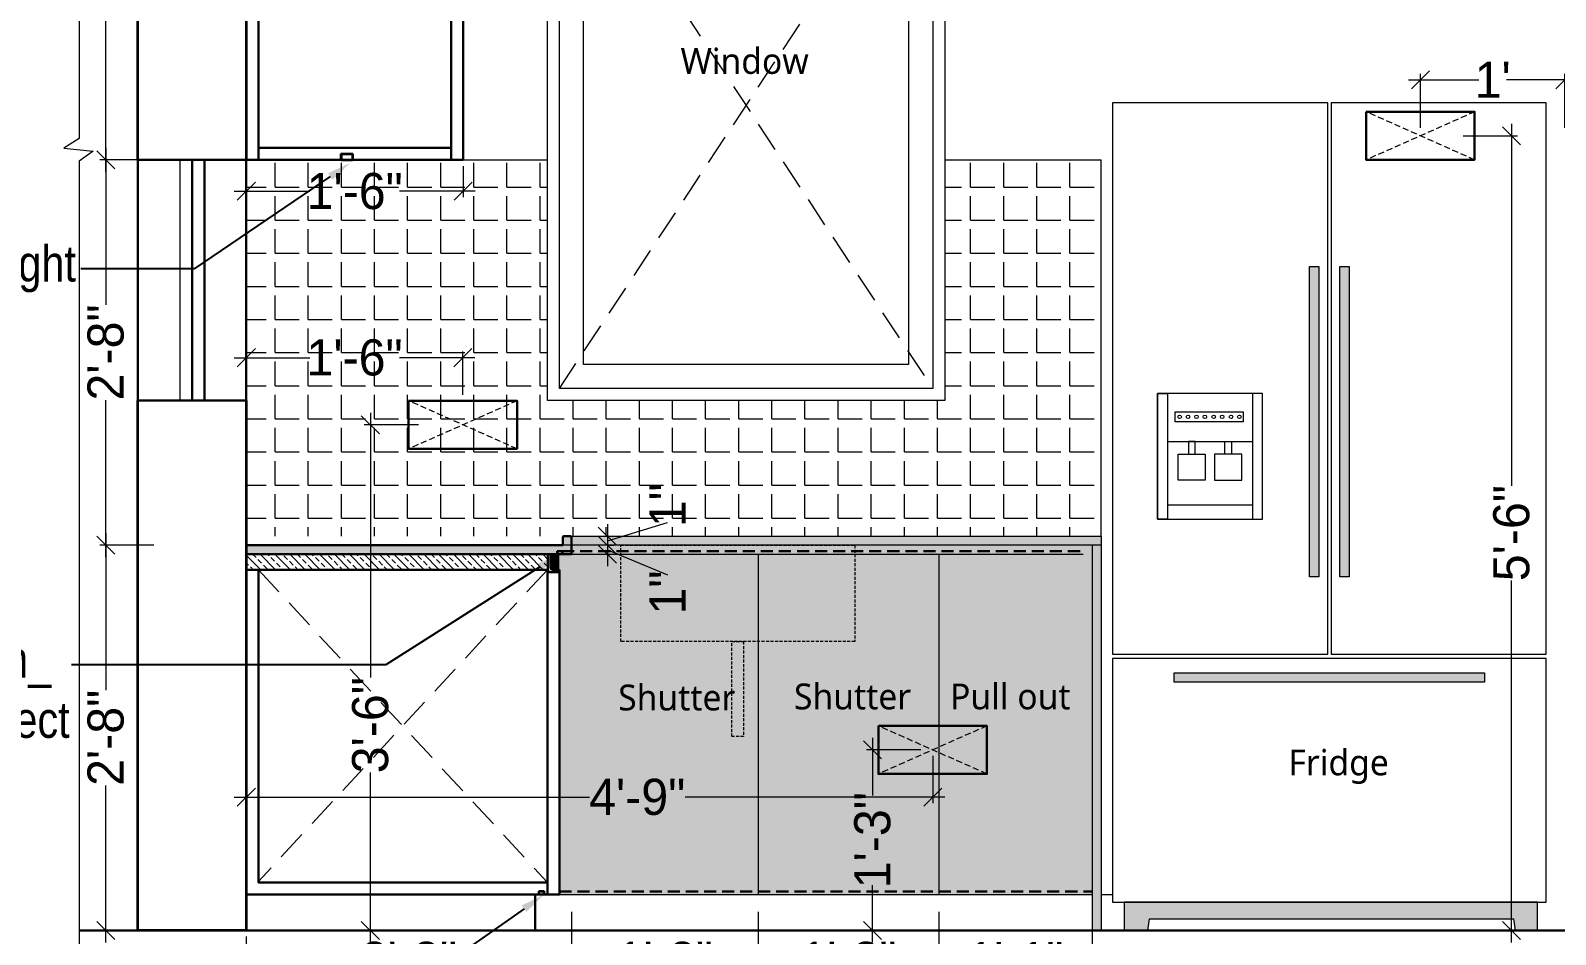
# Model space of a CAD drawing. Header units: millimetres. Extents: x 56222 to 3066687, y -650199 to -121287.
# Drawn here: x 140523.7 to 140650.3, y -185313.6 to -185238.5 of the extents above; entities that cross this region are included whole.
import ezdxf
from ezdxf import colors
from ezdxf.entities.mleader import LeaderData, LeaderLine
from ezdxf.math import Vec2, Vec3

# ---------------------------------------------------------------- set-up
doc = ezdxf.new("R2010")
doc.units = ezdxf.units.MM
doc.header["$MEASUREMENT"] = 0
doc.header["$PDMODE"] = 35
for name, pattern in [('DASHED', [0.75, 0.5, -0.25]), ('DASHED2', [0.375, 0.25, -0.125]), ('DASHEDX2', [1.5, 1, -0.5])]:
    doc.linetypes.add(name, pattern=pattern)
doc.layers.get('Defpoints').update_dxf_attribs({"color": 220})
for name, color, linetype, lineweight in [('03FUN', 37, 'Continuous', 9), ('el', 7, 'Continuous', 20), ('ELEC-wires', 1, 'DASHED2', 13), ('ELEVATION', 250, 'Continuous', 9), ('FIRST FLOOR ( DW_RAIL )', 7, 'Continuous', 9), ('FURNITURE', 32, 'Continuous', 9), ('furniture dimensions', 1, 'DASHED', 0), ('FURNITURE-1', 252, 'Continuous', 13), ('Labelling', 1, 'Continuous', 25), ('SECTION ( SLAB PLine )', 104, 'Continuous', 30), ('Text', 7, 'Continuous', 15), ('UTILITY', 48, 'Continuous', 9), ('wall', 7, 'Continuous', 30), ('XX~SLAB ( BEAM )~ ( DIM )', 7, 'Continuous', 9)]:
    doc.layers.add(name, color=color, linetype=linetype, lineweight=lineweight)
doc.layers.add('hatch', color=250, linetype='Continuous', lineweight=9, transparency=0.5)
doc.styles.add('century g', font='GOTHIC.TTF')
doc.styles.get("Standard").update_dxf_attribs({"font": 'arial.ttf', "height": 6})
doc.styles.add('style4', font='ARIALN.TTF')
doc.dimstyles.new('Archana', dxfattribs={"dimtxt": 2, "dimasz": 0.75, "dimexe": 0.5, "dimexo": 0.5, "dimgap": 0, "dimtad": 0, "dimzin": 0, "dimdsep": 46, "dimlunit": 4, "dimtxsty": 'century g', "dimblk": 'OBLIQUE', "dimcen": 0, "dimdle": 1, "dimclrd": 256, "dimclre": 256, "dimclrt": 256, "dimadec": 0, "dimazin": 0, "dimtfac": 1, "dimtofl": 0, "dimtmove": 1, "dimatfit": 3, "dimfxl": 1, "dimfxlon": 1, "dimtolj": 1, "dimtzin": 0, "dimlwd": -1, "dimlwe": -1, "dimarcsym": 0})

# ---------------------------------------------------------------- blocks, each defined once
blk = doc.blocks.new('_Oblique')
at = {"layer": 'wall', "color": 0, "lineweight": -2}
blk.add_line((-0.5, -0.5), (0.5, 0.5), dxfattribs=at)
blk = doc.blocks.new('*D323')
at = {"layer": 'Defpoints', "color": 0, "linetype": 'Continuous', "lineweight": 30, "transparency": 16777216}
for p in [(140568.63, -185282.01), (140541.63, -185313.26), (140568.63, -185315.72)]:
    blk.add_point(p, dxfattribs=at)
at = {"layer": 'furniture dimensions', "color": 5, "linetype": 'Continuous', "transparency": 16777216}
for p, q in [((140568.63, -185311.72), (140568.63, -185316.22)), ((140540.63, -185315.72), (140551.17, -185315.72)), ((140569.63, -185315.72), (140559.08, -185315.72))]:
    blk.add_line(p, q, dxfattribs=at)
at = {"layer": 'furniture dimensions', "color": 5, "linetype": 'ByBlock', "transparency": 16777216}
blk.add_line((140541.63, -185313.76), (140541.63, -185316.22), dxfattribs=at)
at = {"layer": 'furniture dimensions', "color": 5, "linetype": 'Continuous', "transparency": 16777216, "xscale": 1.5, "yscale": 1.5, "zscale": 1.5, "rotation": 180}
blk.add_blockref('_Oblique', (140541.63, -185315.72), dxfattribs=at)
at = {"layer": 'furniture dimensions', "color": 5, "linetype": 'Continuous', "transparency": 16777216, "xscale": 1.5, "yscale": 1.5, "zscale": 1.5}
blk.add_blockref('_Oblique', (140568.63, -185315.72), dxfattribs=at)
at = {"layer": 'furniture dimensions', "linetype": 'Continuous', "lineweight": 0, "transparency": 16777216, "insert": (140555.13, -185315.72), "char_height": 3, "attachment_point": 5, "style": 'century g'}
blk.add_mtext('\\A1;2\'-3"', dxfattribs=at)
blk = doc.blocks.new('*D324')
at = {"layer": 'Defpoints', "color": 0, "linetype": 'Continuous', "lineweight": 30, "transparency": 16777216}
for p in [(140529.96, -185281.26), (140541.63, -185281.26), (140541.63, -185313.26)]:
    blk.add_point(p, dxfattribs=at)
at = {"layer": 'furniture dimensions', "color": 5, "linetype": 'Continuous', "transparency": 16777216}
for p, q in [((140529.96, -185280.26), (140529.96, -185293.31)), ((140533.96, -185281.26), (140529.46, -185281.26)), ((140529.96, -185314.26), (140529.96, -185301.22))]:
    blk.add_line(p, q, dxfattribs=at)
at = {"layer": 'furniture dimensions', "color": 5, "linetype": 'ByBlock', "transparency": 16777216}
blk.add_line((140533.96, -185313.26), (140529.46, -185313.26), dxfattribs=at)
at = {"layer": 'furniture dimensions', "color": 5, "linetype": 'Continuous', "transparency": 16777216, "xscale": 1.5, "yscale": 1.5, "zscale": 1.5}
for p, rotation in [((140529.96, -185281.26), 90), ((140529.96, -185313.26), 270)]:
    blk.add_blockref('_Oblique', p, dxfattribs=dict(at, rotation=rotation))
at = {"layer": 'furniture dimensions', "linetype": 'Continuous', "lineweight": 0, "transparency": 16777216, "insert": (140529.96, -185297.26), "char_height": 3, "attachment_point": 5, "rotation": 90, "style": 'century g'}
blk.add_mtext('\\A1;2\'-8"', dxfattribs=at)
blk = doc.blocks.new('*D325')
at = {"layer": 'Defpoints', "color": 0, "linetype": 'Continuous', "lineweight": 30, "transparency": 16777216}
for p in [(140529.96, -185249.26), (140541.63, -185249.26), (140541.63, -185281.26)]:
    blk.add_point(p, dxfattribs=at)
at = {"layer": 'furniture dimensions', "color": 5, "linetype": 'Continuous', "transparency": 16777216}
for p, q in [((140529.96, -185248.26), (140529.96, -185261.31)), ((140533.96, -185249.26), (140529.46, -185249.26)), ((140529.96, -185282.26), (140529.96, -185269.22))]:
    blk.add_line(p, q, dxfattribs=at)
at = {"layer": 'furniture dimensions', "color": 5, "linetype": 'ByBlock', "transparency": 16777216}
blk.add_line((140533.96, -185281.26), (140529.46, -185281.26), dxfattribs=at)
at = {"layer": 'furniture dimensions', "color": 5, "linetype": 'Continuous', "transparency": 16777216, "xscale": 1.5, "yscale": 1.5, "zscale": 1.5}
for p, rotation in [((140529.96, -185249.26), 90), ((140529.96, -185281.26), 270)]:
    blk.add_blockref('_Oblique', p, dxfattribs=dict(at, rotation=rotation))
at = {"layer": 'furniture dimensions', "linetype": 'Continuous', "lineweight": 0, "transparency": 16777216, "insert": (140529.96, -185265.26), "char_height": 3, "attachment_point": 5, "rotation": 90, "style": 'century g'}
blk.add_mtext('\\A1;2\'-8"', dxfattribs=at)
blk = doc.blocks.new('*D326')
at = {"layer": 'Defpoints', "color": 0, "linetype": 'Continuous', "lineweight": 30, "transparency": 16777216}
for p in [(140529.96, -185206.26), (140541.63, -185206.26), (140541.63, -185249.26)]:
    blk.add_point(p, dxfattribs=at)
at = {"layer": 'furniture dimensions', "color": 5, "linetype": 'Continuous', "transparency": 16777216}
for p, q in [((140533.96, -185206.26), (140529.46, -185206.26)), ((140529.96, -185205.26), (140529.96, -185223.82)), ((140529.96, -185250.26), (140529.96, -185231.71))]:
    blk.add_line(p, q, dxfattribs=at)
at = {"layer": 'furniture dimensions', "color": 5, "linetype": 'ByBlock', "transparency": 16777216}
blk.add_line((140533.96, -185249.26), (140529.46, -185249.26), dxfattribs=at)
at = {"layer": 'furniture dimensions', "color": 5, "linetype": 'Continuous', "transparency": 16777216, "xscale": 1.5, "yscale": 1.5, "zscale": 1.5}
for p, rotation in [((140529.96, -185206.26), 90), ((140529.96, -185249.26), 270)]:
    blk.add_blockref('_Oblique', p, dxfattribs=dict(at, rotation=rotation))
at = {"layer": 'furniture dimensions', "linetype": 'Continuous', "lineweight": 0, "transparency": 16777216, "insert": (140529.96, -185227.76), "char_height": 3, "attachment_point": 5, "rotation": 90, "style": 'century g'}
blk.add_mtext('\\A1;3\'-7"', dxfattribs=at)
blk = doc.blocks.new('*D327')
at = {"layer": 'Defpoints', "color": 0, "linetype": 'Continuous', "lineweight": 30, "transparency": 16777216}
for p in [(140568.63, -185282.01), (140584.13, -185310.26), (140584.13, -185315.72)]:
    blk.add_point(p, dxfattribs=at)
at = {"layer": 'furniture dimensions', "color": 5, "linetype": 'ByBlock', "transparency": 16777216}
blk.add_line((140568.63, -185311.72), (140568.63, -185316.22), dxfattribs=at)
at = {"layer": 'furniture dimensions', "color": 5, "linetype": 'Continuous', "transparency": 16777216}
for p, q in [((140584.13, -185311.72), (140584.13, -185316.22)), ((140567.63, -185315.72), (140572.66, -185315.72)), ((140585.13, -185315.72), (140580.1, -185315.72))]:
    blk.add_line(p, q, dxfattribs=at)
at = {"layer": 'furniture dimensions', "color": 5, "linetype": 'Continuous', "transparency": 16777216, "xscale": 1.5, "yscale": 1.5, "zscale": 1.5, "rotation": 180}
blk.add_blockref('_Oblique', (140568.63, -185315.72), dxfattribs=at)
at = {"layer": 'furniture dimensions', "color": 5, "linetype": 'Continuous', "transparency": 16777216, "xscale": 1.5, "yscale": 1.5, "zscale": 1.5}
blk.add_blockref('_Oblique', (140584.13, -185315.72), dxfattribs=at)
at = {"layer": 'furniture dimensions', "linetype": 'Continuous', "lineweight": 0, "transparency": 16777216, "insert": (140576.38, -185315.72), "char_height": 3, "attachment_point": 5, "style": 'century g'}
blk.add_mtext('\\A1;1\'-3"', dxfattribs=at)
blk = doc.blocks.new('*D328')
at = {"layer": 'Defpoints', "color": 0, "linetype": 'Continuous', "lineweight": 30, "transparency": 16777216}
for p in [(140599.13, -185310.26), (140611.86, -185310.26), (140611.86, -185315.72)]:
    blk.add_point(p, dxfattribs=at)
at = {"layer": 'furniture dimensions', "color": 5, "linetype": 'ByBlock', "transparency": 16777216}
blk.add_line((140599.13, -185311.72), (140599.13, -185316.22), dxfattribs=at)
at = {"layer": 'furniture dimensions', "color": 5, "linetype": 'Continuous', "transparency": 16777216}
for p, q in [((140611.86, -185311.72), (140611.86, -185316.22)), ((140598.13, -185315.72), (140601.77, -185315.72)), ((140612.86, -185315.72), (140609.21, -185315.72))]:
    blk.add_line(p, q, dxfattribs=at)
at = {"layer": 'furniture dimensions', "color": 5, "linetype": 'Continuous', "transparency": 16777216, "xscale": 1.5, "yscale": 1.5, "zscale": 1.5, "rotation": 180}
blk.add_blockref('_Oblique', (140599.13, -185315.72), dxfattribs=at)
at = {"layer": 'furniture dimensions', "color": 5, "linetype": 'Continuous', "transparency": 16777216, "xscale": 1.5, "yscale": 1.5, "zscale": 1.5}
blk.add_blockref('_Oblique', (140611.86, -185315.72), dxfattribs=at)
at = {"layer": 'furniture dimensions', "linetype": 'Continuous', "lineweight": 0, "transparency": 16777216, "insert": (140605.49, -185315.72), "char_height": 3, "attachment_point": 5, "style": 'century g'}
blk.add_mtext('\\A1;1\'-1"', dxfattribs=at)
blk = doc.blocks.new('*D291')
at = {"layer": 'Defpoints', "color": 0, "linetype": 'Continuous', "lineweight": 30, "transparency": 16777216}
for p in [(140584.13, -185310.26), (140599.13, -185310.26), (140599.13, -185315.72)]:
    blk.add_point(p, dxfattribs=at)
at = {"layer": 'furniture dimensions', "color": 5, "linetype": 'ByBlock', "transparency": 16777216}
blk.add_line((140584.13, -185311.72), (140584.13, -185316.22), dxfattribs=at)
at = {"layer": 'furniture dimensions', "color": 5, "linetype": 'Continuous', "transparency": 16777216}
for p, q in [((140599.13, -185311.72), (140599.13, -185316.22)), ((140583.13, -185315.72), (140587.91, -185315.72)), ((140600.13, -185315.72), (140595.35, -185315.72))]:
    blk.add_line(p, q, dxfattribs=at)
at = {"layer": 'furniture dimensions', "color": 5, "linetype": 'Continuous', "transparency": 16777216, "xscale": 1.5, "yscale": 1.5, "zscale": 1.5, "rotation": 180}
blk.add_blockref('_Oblique', (140584.13, -185315.72), dxfattribs=at)
at = {"layer": 'furniture dimensions', "color": 5, "linetype": 'Continuous', "transparency": 16777216, "xscale": 1.5, "yscale": 1.5, "zscale": 1.5}
blk.add_blockref('_Oblique', (140599.13, -185315.72), dxfattribs=at)
at = {"layer": 'furniture dimensions', "linetype": 'Continuous', "lineweight": 0, "transparency": 16777216, "insert": (140591.63, -185315.72), "char_height": 3, "attachment_point": 5, "style": 'century g'}
blk.add_mtext('\\A1;1\'-3"', dxfattribs=at)
blk = doc.blocks.new('*D329')
at = {"layer": 'Defpoints', "color": 0, "linetype": 'Continuous', "lineweight": 30, "transparency": 16777216}
for p in [(140571.61, -185280.51), (140571.61, -185281.26), (140571.61, -185281.26)]:
    blk.add_point(p, dxfattribs=at)
at = {"layer": 'furniture dimensions', "color": 5, "linetype": 'Continuous', "transparency": 16777216}
for p, q in [((140571.61, -185280.89), (140576.61, -185279.39)), ((140571.61, -185279.51), (140571.61, -185282.26)), ((140571.61, -185281.26), (140572.11, -185281.26))]:
    blk.add_line(p, q, dxfattribs=at)
at = {"layer": 'furniture dimensions', "color": 5, "linetype": 'ByBlock', "transparency": 16777216}
blk.add_line((140571.61, -185280.51), (140572.11, -185280.51), dxfattribs=at)
at = {"layer": 'furniture dimensions', "color": 5, "linetype": 'Continuous', "transparency": 16777216, "xscale": 1.5, "yscale": 1.5, "zscale": 1.5}
for p, rotation in [((140571.61, -185280.51), 90), ((140571.61, -185281.26), 270)]:
    blk.add_blockref('_Oblique', p, dxfattribs=dict(at, rotation=rotation))
at = {"layer": 'furniture dimensions', "linetype": 'Continuous', "lineweight": 0, "transparency": 16777216, "insert": (140576.61, -185277.93), "char_height": 3, "attachment_point": 5, "rotation": 90, "style": 'century g'}
blk.add_mtext('\\A1;1"', dxfattribs=at)
blk = doc.blocks.new('*D330')
at = {"layer": 'Defpoints', "color": 0, "linetype": 'Continuous', "lineweight": 30, "transparency": 16777216}
for p in [(140571.61, -185281.26), (140571.61, -185282.01), (140571.61, -185282.01)]:
    blk.add_point(p, dxfattribs=at)
at = {"layer": 'furniture dimensions', "color": 5, "linetype": 'Continuous', "transparency": 16777216}
for p, q in [((140571.61, -185280.26), (140571.61, -185283.01)), ((140571.61, -185281.64), (140576.61, -185283.73)), ((140571.61, -185282.01), (140572.11, -185282.01))]:
    blk.add_line(p, q, dxfattribs=at)
at = {"layer": 'furniture dimensions', "color": 5, "linetype": 'ByBlock', "transparency": 16777216}
blk.add_line((140571.61, -185281.26), (140572.11, -185281.26), dxfattribs=at)
at = {"layer": 'furniture dimensions', "color": 5, "linetype": 'Continuous', "transparency": 16777216, "xscale": 1.5, "yscale": 1.5, "zscale": 1.5}
for p, rotation in [((140571.61, -185281.26), 90), ((140571.61, -185282.01), 270)]:
    blk.add_blockref('_Oblique', p, dxfattribs=dict(at, rotation=rotation))
at = {"layer": 'furniture dimensions', "linetype": 'Continuous', "lineweight": 0, "transparency": 16777216, "insert": (140576.61, -185285.19), "char_height": 3, "attachment_point": 5, "rotation": 90, "style": 'century g'}
blk.add_mtext('\\A1;1"', dxfattribs=at)
blk = doc.blocks.new('6616')
at = {"color": 242, "linetype": 'DASHED', "true_color": 0xcd2027}
for p, q in [((386784.79, -36915.77), (386775.78, -36911.78)), ((386784.79, -36911.78), (386775.78, -36915.77))]:
    blk.add_line(p, q, dxfattribs=at)
at = {"layer": 'ELEC-wires', "color": 5, "linetype": 'ByBlock', "lineweight": 30, "ltscale": 4}
blk.add_lwpolyline([(386775.78, -36911.78), (386784.79, -36911.78), (386784.79, -36915.77), (386775.78, -36915.77)], close=True, dxfattribs=at)
blk = doc.blocks.new('*D496')
at = {"layer": 'Defpoints', "color": 0, "linetype": 'Continuous', "lineweight": 30, "transparency": 16777216}
for p in [(140551.93, -185271.26), (140559.61, -185271.26, 0.13), (140559.61, -185313.26, 0.13)]:
    blk.add_point(p, dxfattribs=at)
at = {"layer": 'furniture dimensions', "color": 5, "linetype": 'Continuous', "transparency": 16777216}
for p, q in [((140551.93, -185270.26), (140551.93, -185292.26)), ((140555.93, -185271.26), (140551.43, -185271.26)), ((140551.93, -185314.26), (140551.93, -185300.15))]:
    blk.add_line(p, q, dxfattribs=at)
at = {"layer": 'furniture dimensions', "color": 5, "linetype": 'ByBlock', "transparency": 16777216}
blk.add_line((140555.93, -185313.26), (140551.43, -185313.26), dxfattribs=at)
at = {"layer": 'furniture dimensions', "color": 5, "linetype": 'Continuous', "transparency": 16777216, "xscale": 1.5, "yscale": 1.5, "zscale": 1.5}
for p, rotation in [((140551.93, -185271.26), 90), ((140551.93, -185313.26), 270)]:
    blk.add_blockref('_Oblique', p, dxfattribs=dict(at, rotation=rotation))
at = {"layer": 'furniture dimensions', "linetype": 'Continuous', "lineweight": 0, "transparency": 16777216, "insert": (140551.93, -185296.21), "char_height": 3, "attachment_point": 5, "rotation": 90, "style": 'century g'}
blk.add_mtext('\\A1;3\'-6"', dxfattribs=at)
blk = doc.blocks.new('*D497')
at = {"layer": 'Defpoints', "color": 0, "linetype": 'Continuous', "lineweight": 30, "transparency": 16777216}
for p in [(140541.63, -185265.69), (140541.63, -185269.27, 0.13), (140559.61, -185269.27, 0.13)]:
    blk.add_point(p, dxfattribs=at)
at = {"layer": 'furniture dimensions', "color": 5, "linetype": 'Continuous', "transparency": 16777216}
for p, q in [((140540.63, -185265.69), (140546.9, -185265.69)), ((140541.63, -185268.77), (140541.63, -185265.19)), ((140560.61, -185265.69), (140554.34, -185265.69))]:
    blk.add_line(p, q, dxfattribs=at)
at = {"layer": 'furniture dimensions', "color": 5, "linetype": 'ByBlock', "transparency": 16777216}
blk.add_line((140559.61, -185268.77), (140559.61, -185265.19), dxfattribs=at)
at = {"layer": 'furniture dimensions', "color": 5, "linetype": 'Continuous', "transparency": 16777216, "xscale": 1.5, "yscale": 1.5, "zscale": 1.5, "rotation": 180}
blk.add_blockref('_Oblique', (140541.63, -185265.69), dxfattribs=at)
at = {"layer": 'furniture dimensions', "color": 5, "linetype": 'Continuous', "transparency": 16777216, "xscale": 1.5, "yscale": 1.5, "zscale": 1.5}
blk.add_blockref('_Oblique', (140559.61, -185265.69), dxfattribs=at)
at = {"layer": 'furniture dimensions', "linetype": 'Continuous', "lineweight": 0, "transparency": 16777216, "insert": (140550.62, -185265.69), "char_height": 3, "attachment_point": 5, "style": 'century g'}
blk.add_mtext('\\A1;1\'-6"', dxfattribs=at)
blk = doc.blocks.new('*D499')
at = {"layer": 'Defpoints', "color": 0, "linetype": 'Continuous', "lineweight": 30, "transparency": 16777216}
for p in [(140593.63, -185298.26), (140598.63, -185298.26, 0.13), (140598.63, -185313.26, 0.13)]:
    blk.add_point(p, dxfattribs=at)
at = {"layer": 'furniture dimensions', "color": 5, "linetype": 'Continuous', "transparency": 16777216}
for p, q in [((140593.63, -185297.26), (140593.63, -185302.04)), ((140597.63, -185298.26), (140593.13, -185298.26)), ((140593.63, -185314.26), (140593.63, -185309.49))]:
    blk.add_line(p, q, dxfattribs=at)
at = {"layer": 'furniture dimensions', "color": 5, "linetype": 'ByBlock', "transparency": 16777216}
blk.add_line((140597.63, -185313.26), (140593.13, -185313.26), dxfattribs=at)
at = {"layer": 'furniture dimensions', "color": 5, "linetype": 'Continuous', "transparency": 16777216, "xscale": 1.5, "yscale": 1.5, "zscale": 1.5}
for p, rotation in [((140593.63, -185298.26), 90), ((140593.63, -185313.26), 270)]:
    blk.add_blockref('_Oblique', p, dxfattribs=dict(at, rotation=rotation))
at = {"layer": 'furniture dimensions', "linetype": 'Continuous', "lineweight": 0, "transparency": 16777216, "insert": (140593.63, -185305.76), "char_height": 3, "attachment_point": 5, "rotation": 90, "style": 'century g'}
blk.add_mtext('\\A1;1\'-3"', dxfattribs=at)
blk = doc.blocks.new('*D500')
at = {"layer": 'Defpoints', "color": 0, "linetype": 'Continuous', "lineweight": 30, "transparency": 16777216}
for p in [(140541.63, -185298.28, 0.13), (140598.63, -185298.26, 0.13), (140541.63, -185302.18)]:
    blk.add_point(p, dxfattribs=at)
at = {"layer": 'furniture dimensions', "color": 5, "linetype": 'Continuous', "transparency": 16777216}
for p, q in [((140541.63, -185298.78), (140541.63, -185302.68)), ((140540.63, -185302.18), (140570.13, -185302.18)), ((140599.63, -185302.18), (140578.06, -185302.18))]:
    blk.add_line(p, q, dxfattribs=at)
at = {"layer": 'furniture dimensions', "color": 5, "linetype": 'ByBlock', "transparency": 16777216}
blk.add_line((140598.63, -185298.76), (140598.63, -185302.68), dxfattribs=at)
at = {"layer": 'furniture dimensions', "color": 5, "linetype": 'Continuous', "transparency": 16777216, "xscale": 1.5, "yscale": 1.5, "zscale": 1.5, "rotation": 180}
blk.add_blockref('_Oblique', (140541.63, -185302.18), dxfattribs=at)
at = {"layer": 'furniture dimensions', "color": 5, "linetype": 'Continuous', "transparency": 16777216, "xscale": 1.5, "yscale": 1.5, "zscale": 1.5}
blk.add_blockref('_Oblique', (140598.63, -185302.18), dxfattribs=at)
at = {"layer": 'furniture dimensions', "linetype": 'Continuous', "lineweight": 0, "transparency": 16777216, "insert": (140574.09, -185302.18), "char_height": 3, "attachment_point": 5, "style": 'century g'}
blk.add_mtext('\\A1;4\'-9"', dxfattribs=at)
blk = doc.blocks.new('*D502')
at = {"layer": 'Defpoints', "color": 0, "linetype": 'Continuous', "lineweight": 30, "transparency": 16777216}
for p in [(140639.13, -185247.26, 0.13), (140646.69, -185247.26), (140639.13, -185313.26, 0.13)]:
    blk.add_point(p, dxfattribs=at)
at = {"layer": 'furniture dimensions', "color": 5, "linetype": 'Continuous', "transparency": 16777216}
for p, q in [((140646.69, -185246.26), (140646.69, -185276.33)), ((140642.69, -185247.26), (140647.19, -185247.26)), ((140646.69, -185314.26), (140646.69, -185284.2))]:
    blk.add_line(p, q, dxfattribs=at)
at = {"layer": 'furniture dimensions', "color": 5, "linetype": 'ByBlock', "transparency": 16777216}
blk.add_line((140642.69, -185313.26), (140647.19, -185313.26), dxfattribs=at)
at = {"layer": 'furniture dimensions', "color": 5, "linetype": 'Continuous', "transparency": 16777216, "xscale": 1.5, "yscale": 1.5, "zscale": 1.5}
for p, rotation in [((140646.69, -185247.26), 90), ((140646.69, -185313.26), 270)]:
    blk.add_blockref('_Oblique', p, dxfattribs=dict(at, rotation=rotation))
at = {"layer": 'furniture dimensions', "linetype": 'Continuous', "lineweight": 0, "transparency": 16777216, "insert": (140646.69, -185280.26), "char_height": 3, "attachment_point": 5, "rotation": 90, "style": 'century g'}
blk.add_mtext('\\A1;5\'-6"', dxfattribs=at)
blk = doc.blocks.new('*D503')
at = {"layer": 'Defpoints', "color": 0, "linetype": 'Continuous', "lineweight": 30, "transparency": 16777216}
for p in [(140651.13, -185242.61), (140639.13, -185247.26, 0.13), (140651.13, -185247.26, 0.13)]:
    blk.add_point(p, dxfattribs=at)
at = {"layer": 'furniture dimensions', "color": 5, "linetype": 'Continuous', "transparency": 16777216}
for p, q in [((140638.13, -185242.61), (140643.99, -185242.61)), ((140652.13, -185242.61), (140646.27, -185242.61)), ((140651.13, -185246.61), (140651.13, -185242.11))]:
    blk.add_line(p, q, dxfattribs=at)
at = {"layer": 'furniture dimensions', "color": 5, "linetype": 'ByBlock', "transparency": 16777216}
blk.add_line((140639.13, -185246.61), (140639.13, -185242.11), dxfattribs=at)
at = {"layer": 'furniture dimensions', "color": 5, "linetype": 'Continuous', "transparency": 16777216, "xscale": 1.5, "yscale": 1.5, "zscale": 1.5, "rotation": 180}
blk.add_blockref('_Oblique', (140639.13, -185242.61), dxfattribs=at)
at = {"layer": 'furniture dimensions', "color": 5, "linetype": 'Continuous', "transparency": 16777216, "xscale": 1.5, "yscale": 1.5, "zscale": 1.5}
blk.add_blockref('_Oblique', (140651.13, -185242.61), dxfattribs=at)
at = {"layer": 'furniture dimensions', "linetype": 'Continuous', "lineweight": 0, "transparency": 16777216, "insert": (140645.13, -185242.61), "char_height": 3, "attachment_point": 5, "style": 'century g'}
blk.add_mtext("\\A1;1'", dxfattribs=at)
blk = doc.blocks.new('*D680')
at = {"layer": 'Defpoints', "color": 0, "linetype": 'Continuous', "lineweight": 30, "transparency": 16777216}
for p in [(140541.63, -185249.3, 0.13), (140559.63, -185249.3, 0.13), (140559.63, -185251.87)]:
    blk.add_point(p, dxfattribs=at)
at = {"layer": 'furniture dimensions', "color": 5, "linetype": 'ByBlock', "transparency": 16777216}
blk.add_line((140541.63, -185249.79), (140541.63, -185252.37), dxfattribs=at)
at = {"layer": 'furniture dimensions', "color": 5, "linetype": 'Continuous', "transparency": 16777216}
for p, q in [((140559.63, -185249.79), (140559.63, -185252.37)), ((140540.63, -185251.87), (140546.91, -185251.87)), ((140560.63, -185251.87), (140554.35, -185251.87))]:
    blk.add_line(p, q, dxfattribs=at)
at = {"layer": 'furniture dimensions', "color": 5, "linetype": 'Continuous', "transparency": 16777216, "xscale": 1.5, "yscale": 1.5, "zscale": 1.5, "rotation": 180}
blk.add_blockref('_Oblique', (140541.63, -185251.87), dxfattribs=at)
at = {"layer": 'furniture dimensions', "color": 5, "linetype": 'Continuous', "transparency": 16777216, "xscale": 1.5, "yscale": 1.5, "zscale": 1.5}
blk.add_blockref('_Oblique', (140559.63, -185251.87), dxfattribs=at)
at = {"layer": 'furniture dimensions', "linetype": 'Continuous', "lineweight": 0, "transparency": 16777216, "insert": (140550.63, -185251.87), "char_height": 3, "attachment_point": 5, "style": 'century g'}
blk.add_mtext('\\A1;1\'-6"', dxfattribs=at)

msp = doc.modelspace()

# ---------------------------------------------------------------- hatches: boundary and pattern name
at = {"layer": '03FUN', "linetype": 'ByBlock'}
h = msp.add_hatch(color=250, dxfattribs=at)
h.paths.add_polyline_path([(140633.2, -185258.11), (140632.43, -185258.11), (140632.43, -185283.89), (140633.2, -185283.89)])
h.paths.add_polyline_path([(140630.69, -185258.11), (140629.92, -185258.11), (140629.92, -185283.89), (140630.69, -185283.89)])
for points in [[(140644.45, -185291.87), (140618.67, -185291.87), (140618.67, -185292.65), (140644.45, -185292.65)], [(140648.84, -185310.9), (140614.52, -185310.9), (140614.52, -185313.26), (140616.5, -185313.26), (140616.62, -185312.3), (140646.87, -185312.3), (140646.99, -185313.26), (140648.84, -185313.26)]]:
    msp.add_hatch(color=250, dxfattribs=at).paths.add_polyline_path(points)
at = {"layer": 'FURNITURE', "lineweight": 5, "true_color": 0xc7c8ca, "transparency": 33554687}
h = msp.add_hatch(dxfattribs=at)
h.set_pattern_fill('ANGLE', color=9, scale=10)
h.set_pattern_definition([(0, (-115.7287, -1095.0226), (0, 2.75), [2, -0.75]), (90, (-115.7287, -1095.0226), (-2.75, 2e-16), [2, -0.75])])
h.paths.add_polyline_path([(140612.61, -185249.26), (140599.63, -185249.26), (140599.63, -185269.26), (140566.63, -185269.26), (140566.63, -185249.26), (140541.63, -185249.26), (140541.63, -185280.51), (140563.58, -185280.51, -0.441975), (140570.17, -185280.51), (140612.61, -185280.51)])
h.paths.add_polyline_path([(140563.58, -185280.51), (140566.24, -185280.51, -0.04077), (140566.25, -185280.51), (140566.78, -185280.51), (140570.17, -185280.51, 0.44186)], flags=17)
at = {"layer": 'FURNITURE', "lineweight": 30, "true_color": 0x939598, "transparency": 33554687}
h = msp.add_hatch(color=252, dxfattribs=at)
h.dxf.hatch_style = 1
edge = h.paths.add_edge_path()
edge.add_line((140541.63, -185282.01), (140541.63, -185281.25))
edge.add_line((140541.63, -185281.25), (140567.9, -185281.26))
edge.add_line((140567.9, -185281.26), (140567.9, -185280.61))
edge.add_arc((140568, -185280.61), 0.1, 90, 180, ccw=False)
edge.add_line((140568, -185280.51), (140568.53, -185280.51))
edge.add_arc((140568.53, -185280.61), 0.1, 0, 90, ccw=False)
edge.add_line((140568.63, -185280.61), (140568.63, -185282.01))
edge.add_line((140568.63, -185282.01), (140541.63, -185282.01))
at = {"layer": 'FURNITURE', "lineweight": 30, "true_color": 0x636466, "transparency": 33554687}
h = msp.add_hatch(color=251, dxfattribs=at)
h.dxf.hatch_style = 1
h.paths.add_polyline_path([(140612.61, -185280.51), (140568.53, -185280.51, -0.418282), (140568.63, -185280.61), (140568.63, -185281.26), (140572.73, -185281.26), (140572.73, -185281.26), (140592.16, -185281.26), (140612.61, -185281.26)])
at = {"layer": 'FURNITURE', "lineweight": 30, "true_color": 0x939598, "transparency": 33554687}
h = msp.add_hatch(color=252, dxfattribs=at)
h.dxf.hatch_style = 1
h.paths.add_polyline_path([(140611.86, -185281.26), (140592.16, -185281.26), (140592.16, -185282.01), (140611.11, -185282.01)])
h.paths.add_polyline_path([(140592.16, -185281.26), (140572.73, -185281.26), (140572.73, -185282.01), (140592.16, -185282.01)])
h.paths.add_polyline_path([(140572.73, -185281.26), (140566.88, -185281.26), (140566.88, -185282.01), (140572.73, -185282.01)])
h.paths.add_polyline_path([(140611.86, -185281.26), (140611.11, -185282.01), (140611.11, -185282.01), (140611.86, -185282.01)])
at = {"layer": 'FURNITURE', "lineweight": 30, "true_color": 0xc8a668, "transparency": 33554559}
h = msp.add_hatch(color=43, dxfattribs=at)
h.dxf.hatch_style = 1
edge = h.paths.add_edge_path()
edge.add_line((140567.63, -185282.01), (140566.88, -185282.01))
edge.add_line((140566.88, -185282.01), (140566.88, -185282.01))
edge.add_line((140566.88, -185282.01), (140566.88, -185283.11))
edge.add_arc((140567.08, -185283.11), 0.2, 180, 270)
edge.add_line((140567.08, -185283.31), (140567.63, -185283.31))
edge.add_line((140567.63, -185283.31), (140567.63, -185283.01))
edge.add_line((140567.63, -185283.01), (140567.63, -185283.01))
edge.add_line((140567.63, -185283.01), (140567.63, -185282.01))
at = {"layer": 'FURNITURE', "lineweight": 0, "true_color": 0xc8a668, "transparency": 33554559}
h = msp.add_hatch(color=43, dxfattribs=at)
h.dxf.hatch_style = 1
h.paths.add_polyline_path([(140569.13, -185282.01), (140567.63, -185282.01), (140567.63, -185310.26), (140569.13, -185310.26)])
at = {"layer": 'FURNITURE', "lineweight": 30, "true_color": 0xc8a668, "transparency": 33554559}
h = msp.add_hatch(color=43, dxfattribs=at)
h.dxf.hatch_style = 1
h.paths.add_polyline_path([(140584.13, -185282.01), (140569.13, -185282.01), (140569.13, -185310.26), (140584.13, -185310.26)])
h.paths.add_polyline_path([(140599.13, -185282.01), (140584.13, -185282.01), (140584.13, -185310.26), (140599.13, -185310.26)])
h.paths.add_polyline_path([(140611.86, -185282.01), (140599.13, -185282.01), (140599.13, -185310.26), (140611.86, -185310.26)])
at = {"layer": 'FURNITURE', "lineweight": 30, "true_color": 0x939598, "transparency": 33554687}
h = msp.add_hatch(color=252, dxfattribs=at)
h.dxf.hatch_style = 1
h.paths.add_polyline_path([(140612.61, -185281.26), (140611.86, -185281.26), (140611.86, -185313.26), (140612.61, -185313.26)])
at = {"layer": 'hatch', "transparency": 33554651}
h = msp.add_hatch(dxfattribs=at)
h.set_pattern_fill('ANSI33', color=256, scale=3.493167, angle=90, style=0)
h.set_pattern_definition([(135, (-5354664.0167, 4411106.0125), (-0.61751058278, -0.61751058278), []), (135, (-5354664.0167, 4411106.63), (-0.61751058278, -0.61751058278), [0.43664592054, -0.21832296027])])
h.paths.add_polyline_path([(140541.63, -185283.3), (140541.63, -185282.01), (140566.68, -185282.02), (140566.68, -185283.3)])

# ---------------------------------------------------------------- linework, layer by layer
at = {"layer": 'ELEVATION', "lineweight": 0, "elevation": 0.13}
for points in [[(140566.63, -185220.26), (140599.63, -185220.26), (140599.63, -185269.26), (140566.63, -185269.26)], [(140567.63, -185221.26), (140598.63, -185221.26), (140598.63, -185268.26), (140567.63, -185268.26)], [(140569.63, -185223.26), (140596.63, -185223.26), (140596.63, -185266.26), (140569.63, -185266.26)]]:
    msp.add_lwpolyline(points, close=True, dxfattribs=at)
at = {"layer": 'FIRST FLOOR ( DW_RAIL )', "lineweight": 0}
for p, q in [((140541.63, -185249.26, 0.13), (140541.63, -185206.26, 0.13)), ((140565.64, -185310.26, 0.13), (140568.63, -185310.26, 0.13))]:
    msp.add_line(p, q, dxfattribs=at)
at = {"layer": 'FURNITURE', "lineweight": 30, "ltscale": 0.4}
for p, q in [((140542.63, -185206.26, 0.13), (140542.63, -185249.26, 0.13)), ((140568, -185280.51, 0.13), (140568.53, -185280.51, 0.13)), ((140567.9, -185281.26, 0.13), (140541.63, -185281.25, 0.13)), ((140541.63, -185281.26, 0.13), (140541.63, -185310.27, 0.13)), ((140566.88, -185282.01, 0.13), (140541.63, -185282.01, 0.13)), ((140542.63, -185282.01, 0.13), (140542.63, -185282.01, 0.13)), ((140541.63, -185283.3, 0.13), (140541.63, -185313.26, 0.13)), ((140542.63, -185283.3, 0.13), (140542.63, -185309.27, 0.13)), ((140566.63, -185310.26, 0.13), (140566.63, -185283.3, 0.13)), ((140566.63, -185283.51, 0.13), (140567.63, -185283.51, 0.13)), ((140567.63, -185310.26, 0.13), (140567.63, -185283.31, 0.13)), ((140565.63, -185310.26, 0.13), (140565.63, -185313.26, 0.13)), ((140567.63, -185310.26, 0.13), (140566.63, -185310.26, 0.13))]:
    msp.add_line(p, q, dxfattribs=at)
at = {"layer": 'FURNITURE', "lineweight": 30}
for p, q in [((140550.48, -185248.76, 0.13), (140549.48, -185248.76, 0.13)), ((140549.48, -185248.76, 0.13), (140549.48, -185249.26, 0.13)), ((140550.48, -185248.76, 0.13), (140550.48, -185249.26, 0.13)), ((140567.44, -185281.75, 0.13), (140567.88, -185281.75, 0.13)), ((140567.44, -185281.75, 0.13), (140567.44, -185282.01, 0.13)), ((140567.88, -185281.75, 0.13), (140567.88, -185282.01, 0.13)), ((140566.68, -185283.3, 0.13), (140541.63, -185283.3, 0.13)), ((140565.91, -185310, 0.13), (140566.35, -185310, 0.13)), ((140565.91, -185310, 0.13), (140565.91, -185310.26, 0.13)), ((140566.35, -185310, 0.13), (140566.35, -185310.26, 0.13))]:
    msp.add_line(p, q, dxfattribs=at)
at = {"layer": 'FURNITURE', "color": 9, "lineweight": 5, "true_color": 0xc7c8ca, "transparency": 33554687}
for p, q in [((140556.63, -185249.26, 0.13), (140566.63, -185249.26, 0.13)), ((140599.63, -185249.26, 0.13), (140612.61, -185249.26, 0.13)), ((140612.61, -185280.51, 0.13), (140612.61, -185249.26, 0.13))]:
    msp.add_line(p, q, dxfattribs=at)
at = {"layer": 'FURNITURE', "color": 0, "lineweight": 0}
for p, q in [((140568.27, -185280.51, 0.13), (140612.61, -185280.51, 0.13)), ((140612.61, -185280.51, 0.13), (140612.61, -185313.29, 0.13)), ((140612.61, -185281.26, 0.13), (140541.63, -185281.26, 0.13)), ((140566.88, -185282.01, 0.13), (140611.11, -185282.01, 0.13)), ((140611.86, -185281.26, 0.13), (140611.86, -185313.26, 0.13))]:
    msp.add_line(p, q, dxfattribs=at)
at = {"layer": 'FURNITURE', "color": 0, "lineweight": 30, "ltscale": 0.4}
msp.add_line((140566.88, -185282.01, 0.13), (140541.63, -185282.01, 0.13), dxfattribs=at)
at = {"layer": 'FURNITURE', "lineweight": 0}
for p, q in [((140566.16, -185281.26, 0.13), (140544.63, -185281.26, 0.13)), ((140568.63, -185282.01, 0.13), (140611.13, -185282.01, 0.13)), ((140584.13, -185282.01, 0.13), (140584.13, -185310.26, 0.13)), ((140599.13, -185282.01, 0.13), (140599.13, -185310.26, 0.13)), ((140568.63, -185310.26, 0.13), (140611.86, -185310.26, 0.13))]:
    msp.add_line(p, q, dxfattribs=at)
at = {"layer": 'FURNITURE', "color": 3, "linetype": 'DASHEDX2', "lineweight": 30}
for p, q in [((140567.86, -185281.76, 0.13), (140611.36, -185281.76, 0.13)), ((140567.64, -185310.01, 0.13), (140611.86, -185310.01, 0.13))]:
    msp.add_line(p, q, dxfattribs=at)
at = {"layer": 'FURNITURE', "lineweight": 30, "ltscale": 0.4, "elevation": 0.13}
msp.add_lwpolyline([(140559.63, -185206.26), (140558.63, -185206.26), (140558.63, -185249.26), (140559.63, -185249.26)], close=True, dxfattribs=at)
for points in [[(140542.63, -185248.26), (140558.63, -185248.26), (140558.63, -185249.26), (140541.63, -185249.26), (140541.63, -185248.26)], [(140566.63, -185310.26), (140541.63, -185310.27), (140541.63, -185309.27)], [(140566.63, -185309.26), (140542.63, -185309.27), (140542.63, -185309.27)], [(140567.63, -185309.26), (140567.63, -185309.26), (140567.63, -185310.26)]]:
    msp.add_lwpolyline(points, dxfattribs=at)
at = {"layer": 'FURNITURE', "color": 3, "lineweight": 30, "elevation": 0.13}
for points in [[(140550.44, -185248.79), (140549.53, -185248.79), (140549.53, -185249.3), (140550.44, -185249.3)], [(140567.46, -185281.76), (140567.86, -185281.76), (140567.86, -185282.01), (140567.46, -185282.01)], [(140565.93, -185310.01), (140566.33, -185310.01), (140566.33, -185310.26), (140565.93, -185310.26)]]:
    msp.add_lwpolyline(points, close=True, dxfattribs=at)
at = {"layer": 'FURNITURE', "lineweight": 30, "ltscale": 0.4, "elevation": 0.13}
msp.add_lwpolyline([(140567.9, -185281.26), (140567.9, -185280.61, -0.414214), (140568, -185280.51), (140568.53, -185280.51, -0.414214), (140568.63, -185280.61), (140568.63, -185282.01), (140566.68, -185282.01)], format="xyb", dxfattribs=at)
msp.add_lwpolyline([(140567.63, -185283.31), (140567.08, -185283.31, -0.414214), (140566.88, -185283.11), (140566.88, -185282.01), (140566.68, -185282.01), (140566.68, -185283.31, 0.414214), (140566.88, -185283.51), (140567.63, -185283.51)], format="xyb", close=True, dxfattribs=at)
at = {"layer": 'furniture dimensions', "color": 5, "linetype": 'Continuous', "lineweight": 0}
msp.add_line((140536.11, -185249.26, 0.13), (140536.11, -185269.26, 0.13), dxfattribs=at)
at = {"layer": 'FURNITURE-1', "color": 252, "linetype": 'DASHED2', "lineweight": 0, "true_color": 0x939598, "elevation": 0.13}
for points in [[(140572.73, -185281.26), (140592.16, -185281.26), (140592.16, -185289.26), (140572.73, -185289.26)], [(140581.96, -185289.26), (140582.92, -185289.26), (140582.92, -185297.16), (140581.96, -185297.16)]]:
    msp.add_lwpolyline(points, close=True, dxfattribs=at)
at = {"layer": 'hatch', "lineweight": 35, "transparency": 33554687, "elevation": 0.13}
for points in [[(140532.63, -185249.26), (140532.63, -185189.26), (140541.63, -185189.26), (140541.63, -185249.26)], [(140541.63, -185269.26), (140541.63, -185313.26), (140532.63, -185313.26), (140532.63, -185269.26)]]:
    msp.add_lwpolyline(points, dxfattribs=at)
at = {"layer": 'Labelling', "color": 9, "linetype": 'DASHED2', "lineweight": 0, "ltscale": 10, "true_color": 0xc7c8ca}
for p, q in [((140567.63, -185221.26, 0.13), (140598.63, -185268.26, 0.13)), ((140567.63, -185268.26, 0.13), (140598.63, -185221.26, 0.13))]:
    msp.add_line(p, q, dxfattribs=at)
at = {"layer": 'Labelling', "color": 251, "linetype": 'DASHED2', "lineweight": 0, "ltscale": 10, "true_color": 0x636466}
for p, q in [((140566.63, -185283.3, 0.13), (140542.63, -185309.19, 0.13)), ((140542.63, -185283.3, 0.13), (140566.63, -185309.26, 0.13))]:
    msp.add_line(p, q, dxfattribs=at)
at = {"layer": 'SECTION ( SLAB PLine )', "color": 1, "lineweight": 0}
msp.add_line((140612.61, -185310.26, 0.13), (140613.56, -185310.26, 0.13), dxfattribs=at)
at = {"layer": 'SECTION ( SLAB PLine )', "color": 1}
msp.add_line((140527.75, -185313.26, 0.13), (140785.66, -185313.26, 0.13), dxfattribs=at)
at = {"layer": 'Text', "color": 251, "linetype": 'Continuous', "lineweight": 0, "true_color": 0x636466, "elevation": 0.13}
msp.add_lwpolyline([(140527.75, -185181.32), (140527.75, -185247.5), (140526.49, -185248.28), (140528.92, -185248.53), (140527.75, -185249.37), (140527.75, -185318.5)], dxfattribs=at)
at = {"layer": 'UTILITY'}
for p, q in [((140618.13, -185272.65, 0.13), (140625.18, -185272.65, 0.13)), ((140618.13, -185277.9, 0.13), (140625.18, -185277.9, 0.13))]:
    msp.add_line(p, q, dxfattribs=at)
at = {"layer": 'UTILITY', "elevation": 0.13}
for points in [[(140631.43, -185244.54), (140613.56, -185244.54), (140613.56, -185290.31), (140631.43, -185290.31)], [(140649.56, -185244.54), (140631.71, -185244.54), (140631.71, -185290.31), (140649.56, -185290.31)], [(140630.69, -185258.11), (140630.69, -185283.89), (140629.92, -185283.89), (140629.92, -185258.11)], [(140633.2, -185258.11), (140633.2, -185283.89), (140632.43, -185283.89), (140632.43, -185258.11)], [(140617.3, -185279.1), (140626, -185279.1), (140626, -185268.66), (140617.3, -185268.66)], [(140617.3, -185268.66), (140618.13, -185268.66), (140618.13, -185279.1), (140617.3, -185279.1)], [(140626, -185268.66), (140625.18, -185268.66), (140625.18, -185279.1), (140626, -185279.1)], [(140618.76, -185270.19), (140624.42, -185270.19), (140624.42, -185271.01), (140618.76, -185271.01)], [(140619.86, -185273.71), (140620.41, -185273.71), (140620.41, -185272.65), (140619.86, -185272.65)], [(140623.45, -185273.71), (140622.89, -185273.71), (140622.89, -185272.65), (140623.45, -185272.65)], [(140619.01, -185273.71), (140621.26, -185273.71), (140621.26, -185275.85), (140619.01, -185275.85)], [(140624.3, -185273.71), (140622.04, -185273.71), (140622.04, -185275.85), (140624.3, -185275.85)], [(140649.56, -185290.66), (140613.56, -185290.66), (140613.56, -185310.9), (140649.56, -185310.9)], [(140618.67, -185291.87), (140644.45, -185291.87), (140644.45, -185292.65), (140618.67, -185292.65)], [(140648.84, -185310.9), (140614.52, -185310.9), (140614.52, -185313.26), (140616.5, -185313.26), (140616.62, -185312.3), (140646.87, -185312.3), (140646.99, -185313.26), (140648.84, -185313.26)]]:
    msp.add_lwpolyline(points, close=True, dxfattribs=at)
at = {"layer": 'UTILITY'}
for centre in [(140619.13, -185270.6, 0.13), (140619.83, -185270.6, 0.13), (140620.53, -185270.6, 0.13), (140621.22, -185270.6, 0.13), (140621.96, -185270.6, 0.13), (140622.66, -185270.6, 0.13), (140623.4, -185270.6, 0.13), (140624.09, -185270.6, 0.13)]:
    msp.add_circle(centre, 0.145, dxfattribs=at)
at = {"layer": 'XX~SLAB ( BEAM )~ ( DIM )', "color": 5, "lineweight": 30}
for p, q in [((140537.13, -185249.26, 0.13), (140537.13, -185269.26, 0.13)), ((140538.15, -185249.26, 0.13), (140538.15, -185269.26, 0.13))]:
    msp.add_line(p, q, dxfattribs=at)
at = {"layer": 'XX~SLAB ( BEAM )~ ( DIM )', "color": 5, "lineweight": 30, "elevation": 0.13}
msp.add_lwpolyline([(140532.63, -185249.26), (140541.63, -185249.26), (140541.63, -185269.26), (140532.63, -185269.26)], close=True, dxfattribs=at)

# ---------------------------------------------------------------- block references
at = {"layer": 'el', "color": 1, "transparency": 33554687}
for p in [(-246141.16, -148333.49, 0.13), (-246220.67, -148357.49, 0.13), (-246181.66, -148384.49, 0.13)]:
    msp.add_blockref('6616', p, dxfattribs=at)

# ---------------------------------------------------------------- texts
at = {"layer": 'Text', "ltscale": 20, "char_height": 2.1436, "width": 39.2778, "attachment_point": 1}
for s, insert in [('{\\fMalgun Gothic|b0|i0|c0|p34;\\C1;Window}', (140577.69, -185239.98, 0.13)), ('{\\fMalgun Gothic|b0|i0|c0|p34;\\C1;Shutter}', (140587.11, -185292.75, 0.26)), ('{\\fMalgun Gothic|b0|i0|c0|p34;\\C1;Pull out}', (140600.07, -185292.75, 0.26)), ('{\\fMalgun Gothic|b0|i0|c0|p34;\\C1;Shutter}', (140572.51, -185292.84, 0.26)), ('{\\fMalgun Gothic|b0|i0|c0|p34;\\C1;Fridge}', (140628.17, -185298.23, 0.13))]:
    msp.add_mtext(s, dxfattribs=dict(at, insert=insert))

# ---------------------------------------------------------------- dimensions: what is measured, and where the dimension line sits
at = {"layer": 'furniture dimensions', "color": 5, "linetype": 'Continuous', "lineweight": 0}
for base, p1, p2, picture, middle in [((140529.96, -185206.26, 0.13), (140541.63, -185249.26, 0.13), (140541.63, -185206.26, 0.13), '*D326', (140529.96, -185227.76, 0.13)), ((140646.69, -185247.26), (140639.13, -185313.26, 0.13), (140639.13, -185247.26, 0.13), '*D502', (140646.69, -185280.26)), ((140529.96, -185249.26, 0.13), (140541.63, -185281.26, 0.13), (140541.63, -185249.26, 0.13), '*D325', (140529.96, -185265.26, 0.13)), ((140571.61, -185281.26, 0.13), (140571.61, -185280.51, 0.13), (140571.61, -185281.26, 0.13), '*D329', (140576.61, -185279.39, 0.13)), ((140529.96, -185281.26, 0.13), (140541.63, -185313.26, 0.13), (140541.63, -185281.26, 0.13), '*D324', (140529.96, -185297.26, 0.13)), ((140593.63, -185298.26), (140598.63, -185313.26, 0.13), (140598.63, -185298.26, 0.13), '*D499', (140593.63, -185305.76))]:
    dim = msp.add_linear_dim(base=base, p1=p1, p2=p2, angle=90, dimstyle='Archana', override={"dimtxt": 3, "dimasz": 1.5, "dimdec": 0, "dimclrd": 5, "dimclre": 5, "dimfxl": 4}, dxfattribs=at)
    dim.commit()
    dim.dimension.update_dxf_attribs({"geometry": picture, "text_midpoint": middle})
for base, p1, p2, picture, middle in [((140651.13, -185242.61), (140639.13, -185247.26, 0.13), (140651.13, -185247.26, 0.13), '*D503', (140645.13, -185242.61)), ((140559.63, -185251.87), (140541.63, -185249.3, 0.13), (140559.63, -185249.3, 0.13), '*D680', (140550.63, -185251.87)), ((140541.63, -185265.69), (140559.61, -185269.27, 0.13), (140541.63, -185269.27, 0.13), '*D497', (140550.62, -185265.69)), ((140568.63, -185315.72, 0.13), (140541.63, -185313.26, 0.13), (140568.63, -185282.01, 0.13), '*D323', (140555.13, -185315.72, 0.13)), ((140584.1281, -185315.7205, 0.1293), (140568.6285, -185282.0132, 0.1293), (140584.1281, -185310.2642, 0.1293), '*D327', (140576.3783, -185315.7205, 0.1293)), ((140599.13, -185315.72, 0.13), (140584.13, -185310.26, 0.13), (140599.13, -185310.26, 0.13), '*D291', (140591.63, -185315.72, 0.13)), ((140611.86, -185315.72, 0.13), (140599.13, -185310.26, 0.13), (140611.86, -185310.26, 0.13), '*D328', (140605.49, -185315.72, 0.13))]:
    dim = msp.add_linear_dim(base=base, p1=p1, p2=p2, dimstyle='Archana', override={"dimtxt": 3, "dimasz": 1.5, "dimdec": 0, "dimclrd": 5, "dimclre": 5, "dimfxl": 4}, dxfattribs=at)
    dim.commit()
    dim.dimension.update_dxf_attribs({"geometry": picture, "text_midpoint": middle})
for base, p1, p2, picture, middle in [((140551.93, -185271.26), (140559.61, -185313.26, 0.13), (140559.61, -185271.26, 0.13), '*D496', (140551.93, -185296.21)), ((140571.61, -185282.01, 0.13), (140571.61, -185281.26, 0.13), (140571.61, -185282.01, 0.13), '*D330', (140576.61, -185283.73, 0.13))]:
    dim = msp.add_linear_dim(base=base, p1=p1, p2=p2, angle=90, dimstyle='Archana', override={"dimtxt": 3, "dimasz": 1.5, "dimdec": 0, "dimclrd": 5, "dimclre": 5, "dimfxl": 4}, dxfattribs=at)
    dim.commit()
    dim.dimension.update_dxf_attribs({"geometry": picture, "text_midpoint": middle, "dimtype": 160})
dim = msp.add_linear_dim(base=(140541.63, -185302.18), p1=(140598.63, -185298.26, 0.13), p2=(140541.63, -185298.28, 0.13), dimstyle='Archana', override={"dimtxt": 3, "dimasz": 1.5, "dimdec": 0, "dimclrd": 5, "dimclre": 5, "dimfxl": 4}, dxfattribs=at)
dim.commit()
dim.dimension.update_dxf_attribs({"geometry": '*D500', "text_midpoint": (140574.09, -185302.18), "dimtype": 160})

# ---------------------------------------------------------------- leaders
at = {"layer": 'Text', "color": 1, "lineweight": 0, "ltscale": 20}
ml = msp.add_multileader_mtext('Standard', dxfattribs=at)
ml.set_content('Spot light', color=1, style='style4')
ml.set_leader_properties()
ml.build(insert=Vec2(0, 0))
ml.multileader.update_dxf_attribs({"dogleg_length": 2.02, "arrow_head_size": 2})
ctx = ml.context
ctx.base_point, ctx.char_height, ctx.arrow_head_size, ctx.landing_gap_size, ctx.plane_origin = Vec3(140512.93, -185258.31, 0.13), 3, 2, 0.4, Vec3(140596.98, -185255.85, 0.13)
ctx.text_align_type = 2
notes = []
notes.append((ctx, [(0, (1, 1, 0), (140537.29, -185258.31, 0.13), (-1, 0), 9.41, [(0, [(140550.26, -185249.52, 0.13)], 0, [])])]))
ctx.mtext.insert, ctx.mtext.alignment = Vec3(140527.48, -185256.37, 0.13), 3
ml = msp.add_multileader_mtext('Standard', dxfattribs=at)
ml.set_content('6mm_\\Pindirect \\Plight', color=1, style='style4')
ml.set_leader_properties()
ml.build(insert=Vec2(0, 0))
ml.multileader.update_dxf_attribs({"dogleg_length": 2.02, "arrow_head_size": 2})
ctx = ml.context
ctx.base_point, ctx.char_height, ctx.arrow_head_size, ctx.landing_gap_size, ctx.plane_origin = Vec3(140515.48, -185291.21, 0.13), 3, 2, 0.4, Vec3(140565.86, -185289.21, 0.13)
notes.append((ctx, [(0, (1, 1, 0), (140553.21, -185291.21, 0.13), (-1, 0), 26.09, [(0, [(140567.66, -185282.01, 0.13)], 0, [])])]))
ctx.mtext.insert = Vec3(140515.88, -185289.26, 0.13)
ml = msp.add_multileader_mtext('Standard', dxfattribs=at)
ml.set_content('6mm_\\Pindirect \\Plight', color=1, style='style4')
ml.set_leader_properties()
ml.build(insert=Vec2(0, 0))
ml.multileader.update_dxf_attribs({"dogleg_length": 2.02, "arrow_head_size": 2})
ctx = ml.context
ctx.base_point, ctx.char_height, ctx.arrow_head_size, ctx.landing_gap_size, ctx.plane_origin = Vec3(140515.48, -185319.5, 0.13), 3, 2, 0.4, Vec3(140565.86, -185317.5, 0.13)
ctx.text_align_type = 2
notes.append((ctx, [(0, (1, 1, 0), (140553.21, -185319.5, 0.13), (-1, 0), 26.09, [(0, [(140566.33, -185310.3, 0.13)], 0, [])])]))
ctx.mtext.insert, ctx.mtext.alignment = Vec3(140526.71, -185317.56, 0.13), 3
for ctx, leaders in notes:
    for number, flags, end, landing, length, lines in leaders:
        leader = LeaderData()
        leader.index, (leader.has_last_leader_line, leader.has_dogleg_vector, leader.attachment_direction) = number, flags
        leader.last_leader_point, leader.dogleg_vector, leader.dogleg_length = Vec3(end), Vec3(landing), length
        for number, points, colour, breaks in lines:
            line = LeaderLine()
            line.index, line.vertices, line.color, line.breaks = number, Vec3.list(points), colors.encode_raw_color(colour), breaks
            leader.lines.append(line)
        ctx.leaders.append(leader)

doc.saveas('drawing.dxf')
